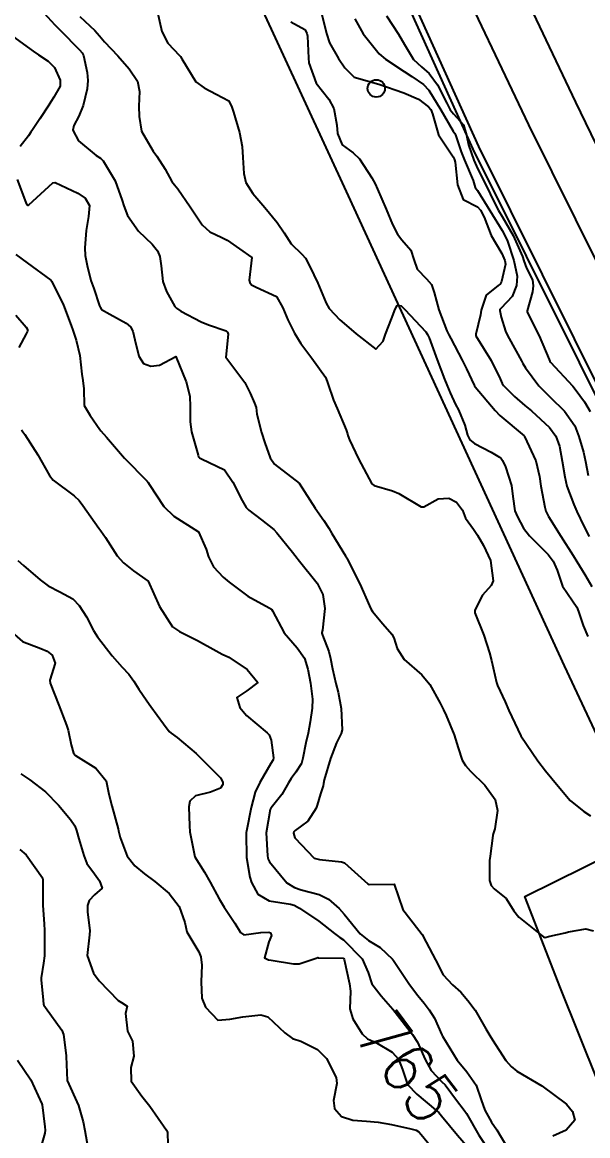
# Model space of a CAD drawing. Header units: metres. Extents: x 307586 to 320046, y 7427249 to 7434250.
# Drawn here: x 318176.6 to 318221.9, y 7430481.5 to 7430570.6 of the extents above; entities that cross this region are included whole.
import ezdxf
from ezdxf.enums import TextEntityAlignment as Align

# ---------------------------------------------------------------- set-up
doc = ezdxf.new("R2010")
doc.units = ezdxf.units.M
doc.header["$MEASUREMENT"] = 0
for name, color, linetype in [('Canaleta de Drenagem', 151, 'Continuous'), ('Cotas', 45, 'Continuous'), ('Curvas de Nivel 1m', 11, 'Continuous'), ('Curvas de Nivel 5m', 15, 'Continuous'), ('Divisa', 42, 'FENCELINE2'), ('Linha Férrea', 20, 'Continuous'), ('Postes', 20, 'Continuous')]:
    doc.layers.add(name, color=color, linetype=linetype)
doc.styles.add('Style-STANDARD', font='STANDARD.shx')
doc.linetypes.add('FENCELINE2', pattern='A,0.25,-0.1,[132,ltypeshp.shx,S=0.1,R=0,X=-0.1,Y=0],-0.1,1', length=1.45)

msp = doc.modelspace()

# ---------------------------------------------------------------- linework, layer by layer
at = {"layer": 'Canaleta de Drenagem'}
msp.add_lwpolyline([(318103.919, 7430776.753), (318112.875, 7430761.406), (318133.88, 7430725.563), (318152.429, 7430687.45), (318167.76, 7430657.957), (318181.237, 7430627.962), (318195.388, 7430599.959), (318213.185, 7430560.642), (318225.945, 7430535.016), (318233.819, 7430518.506), (318248.744, 7430488.297), (318249.609, 7430486.333), (318257.391, 7430469.78), (318263.508, 7430456.81), (318268.603, 7430444.698), (318272.321, 7430437.218), (318277.497, 7430427.774)], dxfattribs=at)
msp.add_lwpolyline([(318167.31, 7430657.739), (318180.786, 7430627.747), (318194.937, 7430599.743), (318212.733, 7430560.428), (318225.496, 7430534.797), (318233.369, 7430518.288), (318248.291, 7430488.086), (318249.154, 7430486.126), (318256.939, 7430469.567), (318263.052, 7430456.607), (318268.148, 7430444.49), (318270.79, 7430439.176), (318271.224, 7430438.223), (318261.629, 7430431.234, 0.060211), (318261.01, 7430433.336, -0.009182), (318259.251, 7430437.639, 0.042026), (318254.473, 7430447.433, -0.014111), (318250.73, 7430454.129, 0.055988), (318248.477, 7430457.47, -0.044538), (318243.916, 7430463.911, -0.060398), (318241.928, 7430468.529, -0.004092), (318239.942, 7430475.5), (318239.348, 7430477.65)], format="xyb", dxfattribs=at)
at = {"layer": 'Curvas de Nivel 1m', "flags": 128}
for points, elevation in [([(318177.774, 7430571.972), (318179.249, 7430570.38), (318179.69, 7430569.946), (318181.227, 7430568.363), (318181.426, 7430568.128), (318181.539, 7430567.925), (318181.839, 7430566.55), (318181.89, 7430565.92), (318181.846, 7430565.267), (318181.516, 7430563.925), (318181.164, 7430563.071), (318180.762, 7430562.329), (318180.696, 7430561.935), (318181.14, 7430561.093), (318182.569, 7430559.908), (318182.916, 7430559.698), (318183.119, 7430559.501), (318184.079, 7430557.89), (318184.647, 7430556.324), (318184.778, 7430555.883), (318185.072, 7430555.133), (318185.942, 7430553.871), (318187.042, 7430552.814), (318187.481, 7430552.297), (318187.661, 7430551.851), (318187.772, 7430551.099), (318187.9, 7430549.847), (318188.202, 7430549.045), (318188.872, 7430547.831), (318188.982, 7430547.698), (318189.343, 7430547.463), (318190.971, 7430546.614), (318191.546, 7430546.378), (318192.964, 7430545.885), (318193.073, 7430545.779), (318193.121, 7430545.617), (318192.933, 7430543.78), (318194.453, 7430541.765), (318194.904, 7430540.893), (318195.244, 7430540.102), (318195.359, 7430539.753), (318195.424, 7430539.213), (318195.795, 7430537.746), (318196.055, 7430536.942), (318196.486, 7430535.735), (318196.836, 7430535.236), (318198.813, 7430533.71), (318200.086, 7430531.697), (318200.783, 7430530.708), (318201.192, 7430530.099), (318201.444, 7430529.68), (318202.523, 7430527.886), (318202.672, 7430527.661), (318202.694, 7430527.613), (318202.741, 7430527.492), (318203.681, 7430525.65), (318204.451, 7430523.888), (318204.555, 7430523.641), (318204.691, 7430523.427), (318205.515, 7430522.461), (318206.246, 7430521.616), (318206.397, 7430521.341), (318206.662, 7430520.485), (318207.221, 7430519.604), (318208.635, 7430518.368), (318209.272, 7430517.584), (318210.094, 7430516.089), (318210.37, 7430515.572), (318210.596, 7430515.124), (318211.214, 7430513.56), (318211.539, 7430512.532), (318211.879, 7430511.55), (318212.128, 7430511.125), (318212.544, 7430510.67), (318213.682, 7430509.529), (318214.516, 7430508.384), (318214.705, 7430507.517), (318214.488, 7430506.034), (318214.354, 7430505.651), (318214.331, 7430505.522), (318214.117, 7430503.864), (318214.066, 7430503.524), (318214.052, 7430501.909), (318214.189, 7430501.522), (318214.43, 7430501.249), (318215.389, 7430500.472), (318216.006, 7430499.496), (318216.405, 7430498.988), (318218.277, 7430497.471), (318218.382, 7430497.393), (318218.494, 7430497.357), (318218.896, 7430497.465), (318220.105, 7430497.735), (318220.388, 7430497.796), (318221.773, 7430498.049), (318222.39, 7430497.874)], 761), ([(318187.386, 7430571.743), (318187.822, 7430569.851), (318188.305, 7430568.915), (318189.224, 7430567.933), (318189.308, 7430567.829), (318189.408, 7430567.642), (318190.534, 7430565.817), (318191.196, 7430565.322), (318192.159, 7430564.825), (318193.18, 7430564.282), (318193.425, 7430563.777), (318193.545, 7430563.4), (318194.045, 7430561.771), (318194.253, 7430560.652), (318194.316, 7430559.768), (318194.395, 7430558.482), (318194.541, 7430557.766), (318195.094, 7430556.872), (318196.065, 7430555.75), (318197.065, 7430554.571), (318197.605, 7430553.732), (318198.176, 7430552.855), (318199.036, 7430552.014), (318199.325, 7430551.707), (318199.679, 7430551.051), (318200.304, 7430549.697), (318200.989, 7430548.117), (318201.227, 7430547.686), (318202.062, 7430546.762), (318202.966, 7430545.993), (318203.38, 7430545.656), (318204.945, 7430544.413), (318205.53, 7430545.056), (318205.724, 7430545.629), (318206.215, 7430546.862), (318206.503, 7430547.617), (318206.673, 7430547.929), (318206.987, 7430547.885), (318207.278, 7430547.607), (318208.965, 7430545.808), (318209.102, 7430545.589), (318209.219, 7430545.327), (318209.866, 7430543.581), (318210.457, 7430542.036), (318210.638, 7430541.573), (318210.907, 7430540.938), (318211.341, 7430540.007), (318211.57, 7430539.56), (318212.092, 7430538.335), (318212.303, 7430537.548), (318212.486, 7430537.172), (318212.856, 7430536.869), (318214.183, 7430536.193), (318214.846, 7430535.787), (318214.993, 7430535.666), (318215.108, 7430535.516), (318215.339, 7430535.009), (318215.809, 7430533.505), (318215.925, 7430532.624), (318216.077, 7430531.501), (318216.291, 7430531.001), (318216.779, 7430530.102), (318217.247, 7430529.485), (318218.751, 7430527.994), (318219.153, 7430527.466), (318219.465, 7430526.733), (318219.905, 7430525.458), (318220.705, 7430524.277), (318221.038, 7430523.785), (318221.172, 7430523.443), (318221.563, 7430522.318), (318221.933, 7430521.431)], 759), ([(318200.492, 7430571.698), (318200.914, 7430570.036), (318200.993, 7430569.693), (318201.242, 7430568.944), (318201.953, 7430567.679), (318202.481, 7430566.936), (318203.208, 7430566.188), (318205.203, 7430565.64), (318207.193, 7430564.936), (318208.365, 7430564.423), (318209.176, 7430563.827), (318209.353, 7430563.588), (318209.49, 7430563.267), (318209.963, 7430561.582), (318211.135, 7430559.82), (318211.218, 7430559.653), (318211.253, 7430559.568), (318211.307, 7430559.391), (318211.492, 7430557.564), (318211.944, 7430556.409), (318213.086, 7430555.804), (318213.345, 7430555.537), (318213.618, 7430554.991), (318214.2, 7430553.529), (318215.038, 7430552.076), (318215.284, 7430551.517), (318215.324, 7430551.223), (318215.016, 7430549.837), (318214.919, 7430549.616), (318214.755, 7430549.523), (318213.78, 7430548.754), (318213.388, 7430547.536), (318213.348, 7430547.167), (318212.964, 7430545.615), (318212.952, 7430545.54), (318212.962, 7430545.504), (318214.184, 7430543.527), (318214.918, 7430542.047), (318215.073, 7430541.676), (318215.177, 7430541.516), (318216.047, 7430540.646), (318216.897, 7430539.908), (318217.412, 7430539.485), (318218.873, 7430538.17), (318219.376, 7430537.465), (318219.649, 7430536.668), (318219.88, 7430535.46), (318220.083, 7430534.198), (318220.251, 7430533.456), (318220.798, 7430531.99), (318220.961, 7430531.614), (318221.037, 7430531.446), (318221.6, 7430530.257), (318222.038, 7430529.431)], 757), ([(318203.265, 7430570.845), (318203.934, 7430569.653), (318205.229, 7430568.068), (318205.737, 7430567.635), (318207.213, 7430566.646), (318207.831, 7430566.233), (318208.768, 7430565.597), (318209.196, 7430565.142), (318210.146, 7430563.58), (318211.156, 7430561.874), (318211.274, 7430561.688), (318211.322, 7430561.567), (318211.792, 7430560.213), (318212.047, 7430559.556), (318212.736, 7430557.918), (318212.846, 7430557.544), (318212.917, 7430557.359), (318213.099, 7430557.121), (318214.087, 7430555.53), (318215.059, 7430553.926), (318215.294, 7430553.518), (318215.486, 7430553.078), (318216.011, 7430551.51), (318216.268, 7430550.26), (318216.229, 7430549.508), (318215.862, 7430548.645), (318214.986, 7430547.696), (318214.895, 7430547.61), (318214.875, 7430547.521), (318214.978, 7430546.998), (318215.326, 7430545.874), (318215.493, 7430545.512), (318216.19, 7430544.255), (318216.618, 7430543.495), (318216.727, 7430543.289), (318216.927, 7430542.933), (318218.008, 7430541.479), (318218.904, 7430540.595), (318220.07, 7430539.458), (318220.876, 7430538.293), (318221.222, 7430537.445), (318221.583, 7430536.172), (318221.75, 7430535.436), (318221.944, 7430534.315)], 756), ([(318198.143, 7430570.608), (318199.256, 7430569.99), (318199.438, 7430569.708), (318199.485, 7430569.472), (318199.554, 7430567.707), (318199.599, 7430567.326), (318200.182, 7430565.7), (318201.184, 7430564.43), (318201.584, 7430563.684), (318201.821, 7430562.342), (318201.886, 7430561.679), (318202.255, 7430560.784), (318203.138, 7430560.131), (318203.658, 7430559.655), (318204.631, 7430558.124), (318204.909, 7430557.642), (318205.099, 7430557.24), (318205.777, 7430555.633), (318206.299, 7430554.393), (318206.682, 7430553.624), (318207.048, 7430553.173), (318207.769, 7430552.338), (318207.999, 7430551.606), (318208.26, 7430550.836), (318209.018, 7430550.061), (318209.418, 7430549.586), (318209.626, 7430548.961), (318209.987, 7430547.58), (318210.649, 7430545.89), (318210.802, 7430545.572), (318210.958, 7430545.268), (318211.88, 7430543.556), (318212.217, 7430542.842), (318212.826, 7430541.541), (318212.857, 7430541.485), (318212.912, 7430541.411), (318214.498, 7430539.524), (318214.887, 7430539.124), (318216.822, 7430537.491), (318216.844, 7430537.471), (318216.862, 7430537.445), (318217.777, 7430535.481), (318218.066, 7430534.236), (318218.174, 7430533.476), (318218.495, 7430531.774), (318218.577, 7430531.472), (318218.789, 7430531.04), (318219.778, 7430529.46), (318220.75, 7430527.924), (318221.044, 7430527.445), (318221.683, 7430526.386), (318222.262, 7430525.427)], 758), ([(318175.56, 7430569.677), (318177.228, 7430568.474), (318177.515, 7430568.264), (318177.941, 7430567.969), (318178.721, 7430567.46), (318179.213, 7430566.956), (318179.689, 7430565.945), (318179.67, 7430565.472), (318179.182, 7430564.578), (318178.924, 7430564.207), (318178.77, 7430563.956), (318178.037, 7430562.842), (318177.45, 7430561.976), (318177.337, 7430561.79), (318177.146, 7430561.493), (318176.482, 7430560.637)], 762), ([(318176.244, 7430557.989), (318176.918, 7430556.148), (318177.008, 7430555.981), (318177.082, 7430555.918), (318177.126, 7430555.935), (318177.165, 7430555.979), (318179.101, 7430557.727), (318179.284, 7430557.765), (318181.093, 7430556.917), (318181.686, 7430556.518), (318182.018, 7430555.916), (318181.943, 7430555.044), (318181.762, 7430553.919), (318181.643, 7430552.525), (318181.679, 7430551.92), (318181.83, 7430551.109), (318182.142, 7430549.913), (318182.376, 7430549.289), (318182.838, 7430547.902), (318182.874, 7430547.793), (318182.98, 7430547.605), (318183.641, 7430547.228), (318184.969, 7430546.503), (318185.311, 7430546.219), (318185.493, 7430545.872), (318185.657, 7430545.165), (318185.972, 7430543.864), (318186.346, 7430543.277), (318186.925, 7430543.076), (318187.619, 7430543.15), (318188.933, 7430543.83), (318189.769, 7430541.821), (318190.051, 7430540.663), (318190.076, 7430539.818), (318190.075, 7430538.614), (318190.188, 7430537.817), (318190.716, 7430535.94), (318190.767, 7430535.811), (318190.842, 7430535.721), (318190.995, 7430535.653), (318192.828, 7430534.757), (318193.5, 7430533.773), (318194.254, 7430532.309), (318194.58, 7430531.762), (318194.791, 7430531.536), (318195.805, 7430530.767), (318196.776, 7430529.993), (318197.038, 7430529.727), (318198.282, 7430528.183), (318198.65, 7430527.711), (318198.742, 7430527.599), (318200.264, 7430525.695), (318200.71, 7430524.806), (318200.867, 7430523.687), (318200.676, 7430521.952), (318200.622, 7430521.742), (318200.621, 7430521.691), (318200.671, 7430521.538), (318201.201, 7430520.224), (318201.325, 7430519.68), (318201.472, 7430518.846), (318201.754, 7430517.673), (318201.93, 7430516.985), (318202.174, 7430515.666), (318202.262, 7430513.98), (318202.181, 7430513.666), (318201.813, 7430512.919), (318201.321, 7430511.678), (318200.809, 7430509.96), (318200.772, 7430509.686), (318200.743, 7430509.473), (318200.52, 7430508.843), (318200.256, 7430507.944), (318200.171, 7430507.693), (318199.522, 7430506.67), (318198.485, 7430505.91), (318198.388, 7430505.807), (318198.365, 7430505.711), (318198.477, 7430505.327), (318200.027, 7430503.694), (318200.452, 7430503.584), (318202.193, 7430503.407), (318202.449, 7430503.317), (318204.324, 7430501.641), (318204.433, 7430501.602), (318206.433, 7430501.61), (318207.107, 7430499.603), (318208.388, 7430497.948), (318208.652, 7430497.587), (318208.978, 7430496.983), (318209.719, 7430495.576), (318210.345, 7430494.36), (318211.093, 7430493.559), (318211.755, 7430492.973), (318212.321, 7430492.306), (318212.915, 7430491.534), (318213.773, 7430490.05), (318214.078, 7430489.522), (318214.288, 7430489.165), (318215.353, 7430487.504), (318215.797, 7430487.035), (318216.255, 7430486.666), (318218.243, 7430485.47), (318220.222, 7430484.023), (318220.693, 7430483.435), (318220.893, 7430482.746), (318220.198, 7430481.926), (318219.133, 7430481.456)], 762), ([(318176.14, 7430551.989), (318177.023, 7430551.33), (318178.919, 7430549.951), (318178.962, 7430549.91), (318179.002, 7430549.842), (318179.947, 7430547.94), (318180.569, 7430546.331), (318180.694, 7430545.933), (318180.951, 7430545.149), (318181.252, 7430543.925), (318181.413, 7430542.417), (318181.502, 7430541.921), (318181.578, 7430541.245), (318181.592, 7430539.919), (318182.087, 7430539.124), (318182.864, 7430538.006), (318182.937, 7430537.899), (318183.38, 7430537.372), (318184.671, 7430535.882), (318184.84, 7430535.692), (318186.639, 7430533.853), (318186.719, 7430533.759), (318186.811, 7430533.618), (318187.991, 7430531.838), (318188.781, 7430531.066), (318190.763, 7430529.81), (318191.371, 7430528.423), (318191.547, 7430527.798), (318191.96, 7430527.017), (318192.727, 7430526.191), (318193.199, 7430525.775), (318194.706, 7430524.659), (318196.407, 7430523.734), (318196.593, 7430523.632), (318196.69, 7430523.488), (318197.606, 7430521.721), (318198.661, 7430520.531), (318199.23, 7430519.704), (318199.519, 7430518.822), (318199.735, 7430517.699), (318199.887, 7430516.42), (318199.844, 7430515.698), (318199.689, 7430514.596), (318199.542, 7430513.7), (318199.352, 7430512.915), (318199.115, 7430511.704), (318198.99, 7430511.264), (318198.542, 7430510.58), (318198.173, 7430510.077), (318197.967, 7430509.716), (318197.435, 7430508.805), (318196.57, 7430507.729), (318196.539, 7430507.693), (318196.502, 7430507.598), (318196.166, 7430505.735), (318196.291, 7430503.897), (318196.314, 7430503.732), (318196.339, 7430503.619), (318196.45, 7430503.395), (318197.824, 7430501.716), (318198.429, 7430501.345), (318198.975, 7430501.157), (318200.424, 7430500.787), (318201.16, 7430500.419), (318202.016, 7430499.666), (318202.406, 7430499.231), (318203.708, 7430497.647), (318204.378, 7430497.109), (318205.305, 7430496.559), (318206.29, 7430495.611), (318206.361, 7430495.508), (318207.648, 7430493.597), (318208.324, 7430492.699), (318208.826, 7430492.093), (318209.229, 7430491.576), (318209.644, 7430490.908), (318210.249, 7430489.561), (318210.292, 7430489.466), (318211.461, 7430487.548), (318212.253, 7430486.596), (318212.976, 7430485.533), (318213.389, 7430484.364), (318213.675, 7430483.525), (318214.204, 7430482.58), (318214.641, 7430481.957), (318214.897, 7430481.509), (318215.379, 7430480.696)], 763), ([(318176.128, 7430547.142), (318176.965, 7430546.184), (318177.043, 7430546.048), (318177.075, 7430545.969), (318177.064, 7430545.866), (318176.958, 7430545.663), (318176.354, 7430544.566)], 764), ([(318176.591, 7430537.974), (318176.697, 7430537.809), (318176.859, 7430537.608), (318177.9, 7430535.959), (318178.818, 7430534.306), (318179.126, 7430533.947), (318180.801, 7430532.697), (318181.193, 7430532.32), (318181.487, 7430531.92), (318182.766, 7430530.107), (318182.922, 7430529.898), (318183.296, 7430529.356), (318184.229, 7430527.885), (318184.737, 7430527.322), (318185.552, 7430526.689), (318186.723, 7430525.85), (318187.618, 7430523.841), (318188.677, 7430522.207), (318189.228, 7430521.824), (318190.662, 7430521.11), (318192.158, 7430520.28), (318192.647, 7430520.023), (318193.172, 7430519.775), (318194.638, 7430518.789), (318195.498, 7430517.747), (318194.616, 7430517.1), (318193.812, 7430516.566), (318194.054, 7430515.765), (318194.593, 7430515.113), (318196.26, 7430513.735), (318196.413, 7430513.574), (318196.567, 7430513.138), (318196.768, 7430511.728), (318196.72, 7430511.559), (318196.548, 7430511.262), (318195.654, 7430509.743), (318195.288, 7430508.981), (318194.96, 7430507.753), (318194.591, 7430505.866), (318194.579, 7430505.759), (318194.573, 7430505.668), (318194.586, 7430503.758), (318194.865, 7430502.181), (318194.988, 7430501.752), (318195.492, 7430500.817), (318196.419, 7430500.29), (318198.111, 7430500.018), (318198.415, 7430499.926), (318198.85, 7430499.706), (318200.398, 7430498.662), (318201.631, 7430497.671), (318202.074, 7430497.358), (318202.378, 7430497.157), (318203.86, 7430495.645), (318204.346, 7430494.539), (318204.639, 7430493.635), (318205.371, 7430492.672), (318206.313, 7430491.61), (318207.891, 7430489.594), (318208.284, 7430488.963), (318208.906, 7430487.58), (318209.382, 7430486.701), (318210.245, 7430485.813), (318210.5, 7430485.557), (318211.426, 7430484.347), (318212.04, 7430483.542), (318212.21, 7430483.275), (318213.202, 7430481.53), (318214.178, 7430480.04)], 764), ([(318175.556, 7430521.987), (318176.659, 7430521.046), (318178.128, 7430520.478), (318178.648, 7430520.268), (318179.049, 7430519.946), (318179.284, 7430519.296), (318178.86, 7430517.948), (318178.873, 7430517.694), (318179.557, 7430515.94), (318180.183, 7430514.33), (318180.313, 7430513.933), (318180.561, 7430512.754), (318180.734, 7430512.107), (318180.902, 7430511.925), (318182.538, 7430510.911), (318183.351, 7430509.892), (318183.577, 7430508.825), (318183.816, 7430507.887), (318184.319, 7430506.047), (318184.352, 7430505.881), (318184.475, 7430505.348), (318185.037, 7430503.871), (318185.666, 7430503.083), (318186.439, 7430502.446), (318187.245, 7430501.842), (318188.418, 7430500.866), (318189.21, 7430499.822), (318189.656, 7430498.551), (318189.828, 7430497.816), (318190.373, 7430496.86), (318190.78, 7430496.217), (318190.934, 7430495.801), (318191.026, 7430495.127), (318190.973, 7430493.8), (318191.028, 7430492.501), (318191.302, 7430491.79), (318192.297, 7430490.737), (318193.257, 7430490.812), (318194.302, 7430491.003), (318195.734, 7430491.168), (318196.306, 7430491.01), (318197.659, 7430489.716), (318198.286, 7430489.267), (318198.937, 7430489.046), (318200.273, 7430488.383), (318201.013, 7430487.672), (318201.774, 7430486.138), (318201.824, 7430485.664), (318201.574, 7430484.315), (318201.656, 7430483.666), (318202.207, 7430483.019), (318203.117, 7430482.738), (318204.203, 7430482.653), (318205.139, 7430482.563), (318206.201, 7430482.38), (318207.754, 7430482.038), (318208.196, 7430481.938), (318208.404, 7430481.796), (318208.592, 7430481.584), (318209.317, 7430480.706)], 766), ([(318176.53, 7430510.452), (318177.258, 7430509.963), (318178.513, 7430508.995), (318179.538, 7430507.94), (318180.492, 7430506.805), (318180.849, 7430506.287), (318180.975, 7430505.923), (318181.159, 7430505.233), (318181.567, 7430503.913), (318181.823, 7430503.285), (318182.438, 7430502.449), (318182.826, 7430501.896), (318183.03, 7430501.287), (318182.416, 7430500.773), (318181.991, 7430500.324), (318181.862, 7430499.908), (318181.855, 7430499.366), (318182.059, 7430497.905), (318182.028, 7430497.554), (318181.851, 7430495.908), (318182.342, 7430494.51), (318182.807, 7430493.895), (318184.317, 7430492.316), (318184.582, 7430492.143), (318185.033, 7430491.869), (318184.896, 7430491.279), (318185.065, 7430489.868), (318185.46, 7430489.048), (318185.569, 7430487.86), (318185.338, 7430486.948), (318185.373, 7430485.863), (318186.225, 7430484.657), (318186.865, 7430483.843), (318188.194, 7430481.924), (318188.23, 7430481.866), (318188.247, 7430481.829), (318188.267, 7430481.753), (318188.317, 7430479.828)], 767), ([(318176.459, 7430504.388), (318176.942, 7430503.965), (318178.25, 7430502.136), (318178.295, 7430501.951), (318178.299, 7430500.056), (318178.301, 7430499.951), (318178.388, 7430498.431), (318178.413, 7430497.95), (318178.411, 7430497.922), (318178.423, 7430495.949), (318178.423, 7430495.888), (318178.353, 7430495.308), (318178.165, 7430494.122), (318178.154, 7430493.952), (318178.317, 7430492.325), (318178.355, 7430491.991), (318178.369, 7430491.949), (318178.499, 7430491.759), (318179.816, 7430489.927), (318179.945, 7430489.59), (318180.15, 7430487.922), (318180.158, 7430487.818), (318180.243, 7430485.92), (318181.143, 7430483.911), (318181.517, 7430482.589), (318181.653, 7430481.905), (318181.969, 7430480.099)], 768), ([(318176.259, 7430487.531), (318177.317, 7430485.959), (318178.214, 7430484.038), (318178.234, 7430483.95), (318178.454, 7430482.204), (318178.476, 7430481.946), (318178.444, 7430481.692), (318178.175, 7430480.766), (318177.993, 7430480.124), (318177.995, 7430479.952), (318178.156, 7430479.292), (318178.441, 7430478.241), (318178.522, 7430477.944), (318178.882, 7430476.69), (318179.052, 7430475.936), (318179.02, 7430475.026), (318178.593, 7430473.942), (318178.088, 7430473.444), (318177.128, 7430472.914), (318176.076, 7430472.323)], 769)]:
    msp.add_lwpolyline(points, dxfattribs=dict(at, elevation=elevation))
at = {"layer": 'Curvas de Nivel 5m', "flags": 128}
for points, elevation in [([(318181.26, 7430571.054), (318182.454, 7430569.912), (318182.824, 7430569.492), (318183.234, 7430569.013), (318184.297, 7430567.889), (318185.213, 7430566.864), (318185.872, 7430565.873), (318186.034, 7430565.028), (318185.98, 7430563.872), (318185.991, 7430563.046), (318186.202, 7430561.87), (318187.129, 7430560.254), (318187.423, 7430559.855), (318188.085, 7430558.818), (318188.625, 7430557.837), (318188.83, 7430557.564), (318189.097, 7430557.254), (318190.084, 7430555.82), (318191.061, 7430554.371), (318191.663, 7430553.801), (318192.616, 7430553.353), (318193.046, 7430553.133), (318195.033, 7430551.76), (318194.82, 7430549.957), (318194.857, 7430549.762), (318195.01, 7430549.583), (318195.365, 7430549.397), (318196.996, 7430548.633), (318197.517, 7430547.725), (318197.916, 7430546.778), (318198.433, 7430545.715), (318198.951, 7430544.89), (318199.84, 7430543.701), (318200.918, 7430542.174), (318201.064, 7430541.838), (318201.109, 7430541.687), (318201.575, 7430540.355), (318201.868, 7430539.675), (318202.572, 7430537.96), (318202.678, 7430537.663), (318202.72, 7430537.521), (318202.858, 7430537.172), (318203.578, 7430535.653), (318204.41, 7430534.053), (318204.647, 7430533.642), (318204.812, 7430533.508), (318206.286, 7430533.096), (318206.806, 7430532.888), (318208.589, 7430531.798), (318208.795, 7430531.798), (318209.944, 7430532.437), (318210.802, 7430532.494), (318211.413, 7430532.175), (318211.886, 7430531.554), (318212.146, 7430530.909), (318212.778, 7430530.018), (318213.101, 7430529.537), (318213.587, 7430528.705), (318214.125, 7430527.526), (318214.355, 7430525.895), (318214.189, 7430525.525), (318213.492, 7430524.751), (318212.87, 7430523.538), (318212.888, 7430523.341), (318213.597, 7430521.531), (318214.068, 7430520.116), (318214.228, 7430519.524), (318214.626, 7430517.75), (318214.701, 7430517.519), (318215.299, 7430516.199), (318215.606, 7430515.505), (318216.573, 7430513.49), (318217.914, 7430511.476), (318218.545, 7430510.692), (318219.567, 7430509.46), (318220.516, 7430508.32), (318221.62, 7430507.433), (318222.154, 7430507.08)], 760), ([(318205.803, 7430571.099), (318206.765, 7430569.625), (318207.241, 7430568.803), (318207.983, 7430567.609), (318208.62, 7430567.002), (318209.212, 7430566.489), (318209.901, 7430565.583), (318210.636, 7430564.12), (318210.915, 7430563.573), (318211.17, 7430563.25), (318211.984, 7430562.38), (318212.209, 7430561.554), (318212.377, 7430560.783), (318212.805, 7430559.545), (318213.122, 7430558.834), (318213.796, 7430557.533), (318214.432, 7430556.184), (318214.773, 7430555.523), (318215.076, 7430555.033), (318215.96, 7430553.511), (318216.696, 7430551.844), (318216.803, 7430551.502), (318217.027, 7430550.895), (318217.495, 7430549.97), (318217.546, 7430549.492), (318217.492, 7430549.006), (318217.073, 7430547.489), (318217.08, 7430547.391), (318218.039, 7430545.479), (318218.821, 7430543.585), (318218.875, 7430543.471), (318218.932, 7430543.387), (318220.732, 7430541.452), (318220.911, 7430541.237), (318221.664, 7430540.202), (318222.13, 7430539.431)], 755), ([(318176.276, 7430527.515), (318176.734, 7430527.119), (318178.079, 7430525.956), (318178.716, 7430525.499), (318179.646, 7430525.003), (318180.701, 7430524.442), (318181.209, 7430523.922), (318181.779, 7430523.009), (318182.354, 7430521.905), (318182.666, 7430521.41), (318183.849, 7430519.888), (318184.634, 7430518.979), (318185.171, 7430518.415), (318185.572, 7430517.866), (318185.967, 7430517.21), (318186.607, 7430516.28), (318186.929, 7430515.847), (318187.961, 7430514.457), (318188.407, 7430513.832), (318188.572, 7430513.701), (318189.05, 7430513.343), (318190.556, 7430512.077), (318190.695, 7430511.948), (318190.832, 7430511.806), (318192.528, 7430510.116), (318192.709, 7430509.778), (318192.7, 7430509.6), (318192.518, 7430509.3), (318191.702, 7430508.979), (318190.512, 7430508.686), (318190.066, 7430508.256), (318189.991, 7430507.815), (318190.022, 7430506.28), (318190.069, 7430505.814), (318190.453, 7430503.81), (318191.228, 7430502.586), (318191.692, 7430501.791), (318192.413, 7430500.456), (318192.813, 7430499.776), (318193.656, 7430498.501), (318194.125, 7430497.763), (318194.381, 7430497.559), (318195.734, 7430497.74), (318196.383, 7430497.767), (318196.517, 7430497.729), (318196.597, 7430497.512), (318196.376, 7430497.009), (318196.03, 7430495.735), (318196.36, 7430495.567), (318196.562, 7430495.526), (318198.356, 7430495.236), (318198.827, 7430495.234), (318200.187, 7430495.692), (318200.313, 7430495.74), (318200.363, 7430495.723), (318200.386, 7430495.713), (318202.363, 7430495.684), (318202.404, 7430495.66), (318202.424, 7430495.598), (318202.846, 7430493.655), (318202.926, 7430493.055), (318202.874, 7430491.654), (318203.113, 7430490.843), (318203.86, 7430489.644), (318204.287, 7430489.233), (318204.998, 7430488.914), (318206.271, 7430488.181), (318206.763, 7430487.605), (318207.077, 7430486.779), (318207.495, 7430485.597), (318208.231, 7430484.809), (318209.738, 7430483.567), (318209.986, 7430483.338), (318210.208, 7430483.076), (318211.481, 7430481.547), (318212.185, 7430480.737)], 765)]:
    msp.add_lwpolyline(points, dxfattribs=dict(at, elevation=elevation))
at = {"layer": 'Divisa'}
msp.add_lwpolyline([(318255.524, 7430411.905), (318244.211, 7430436.057), (318231.801, 7430463.275), (318219.752, 7430493.293), (318216.88, 7430500.622), (318226.498, 7430505.375), (318220.056, 7430519.089), (318202.765, 7430556.68), (318183.259, 7430598.919), (318181.491, 7430602.188), (318180.313, 7430613.985), (318175.842, 7430626.954), (318158.867, 7430662.744), (318131.441, 7430716.623), (318118.937, 7430744.669), (318116.348, 7430749.95), (318111.046, 7430759.992), (318100.287, 7430778.765)], dxfattribs=at)
at = {"layer": 'Linha Férrea'}
for points in [[(318353.465, 7430297.948, -0.020499), (318332.533, 7430335.907, -0.003286), (318324.421, 7430352.428), (318316.158, 7430369.544), (318299.933, 7430402.505), (318284.441, 7430434.159), (318251.452, 7430501.478), (318233.533, 7430538.25), (318220.97, 7430564.196), (318208.091, 7430591.223), (318195.799, 7430615.988), (318181.459, 7430645.218), (318169.353, 7430670.156), (318160.249, 7430688.679), (318144.733, 7430719.614), (318137.809, 7430733.056), (318128.948, 7430749.164, 0.002035), (318124.775, 7430756.707, 0.008027), (318110.211, 7430781.821, 0.005774)], [(318106.965, 7430779.685, -0.011325), (318121.017, 7430755.284, -0.011766), (318125.617, 7430747.177), (318134.109, 7430731.086), (318141.426, 7430717.275), (318156.851, 7430686.453), (318165.545, 7430668.805), (318178.066, 7430643.11), (318192.368, 7430613.974), (318204.322, 7430589.389), (318217.192, 7430562.381), (318230.34, 7430535.891), (318248.238, 7430499.17), (318280.677, 7430432.315), (318296.171, 7430400.659), (318312.39, 7430367.707), (318320.647, 7430350.606, 0.003286), (318328.783, 7430334.035, 0.020499), (318349.881, 7430295.775, 0.017872)]]:
    msp.add_lwpolyline(points, format="xyb", dxfattribs=at)
at = {"layer": 'Postes'}
msp.add_circle((318204.993, 7430565.285), 0.694, dxfattribs=at)

# ---------------------------------------------------------------- texts
at = {"layer": 'Cotas', "style": 'Style-STANDARD'}
msp.add_text('765', height=4, rotation=306.81233, dxfattribs=at).set_placement((318207.486, 7430486.991, 765), align=Align.MIDDLE_CENTER)

doc.saveas('drawing.dxf')
